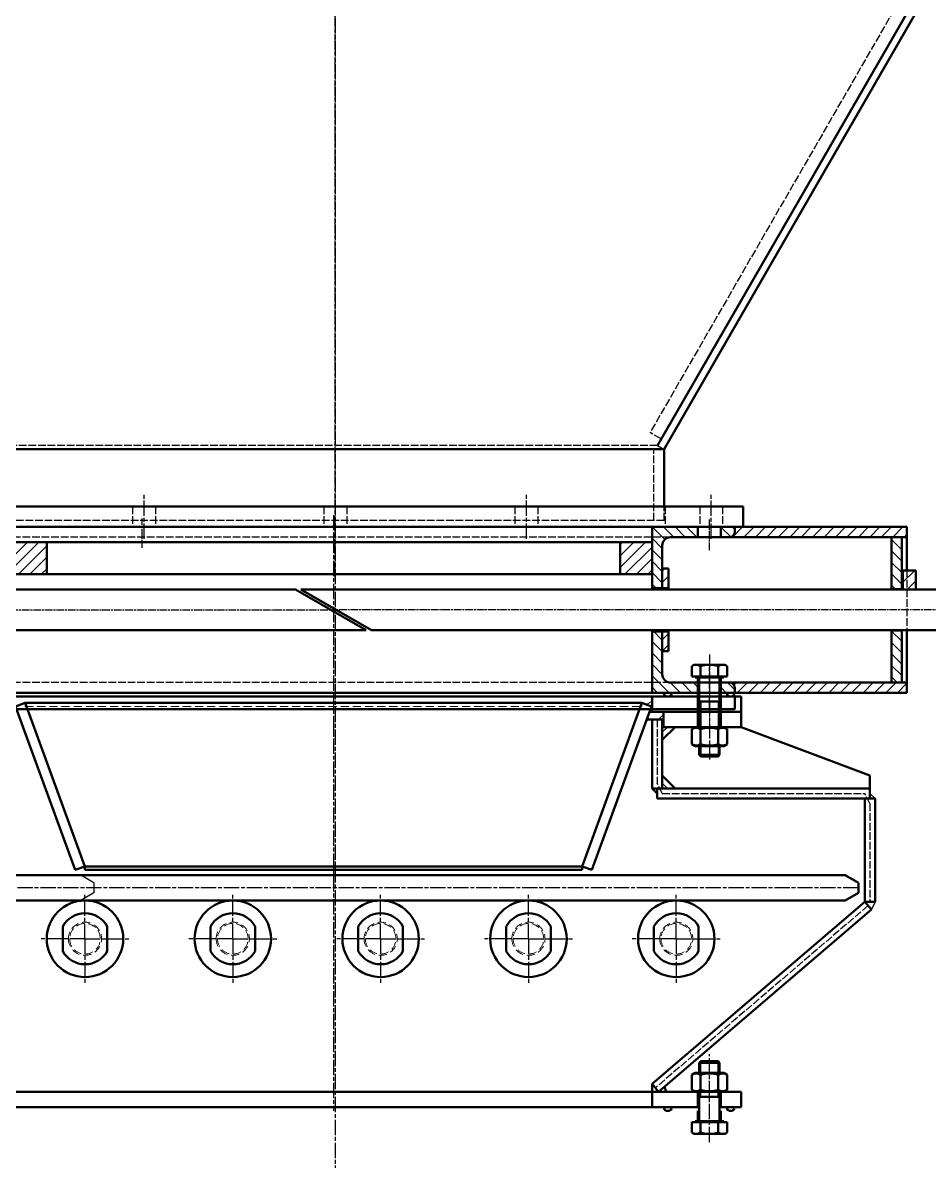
# Model space of a CAD drawing. Header units: millimetres. Extents: x -1263456 to 2767218, y -83310 to 50301.
# Drawn here: x 1102214 to 1102926, y -45677 to -44784 of the extents above; entities that cross this region are included whole.
import ezdxf

# ---------------------------------------------------------------- set-up
doc = ezdxf.new("R2010")
doc.units = ezdxf.units.MM
for name, pattern in [('AM_ISO02W050', [7.5, 6, -1.5]), ('AM_ISO08W050', [18, 12, -1.5, 3, -1.5]), ('AM_ISO08W050x2', [9, 6, -0.75, 1.5, -0.75]), ('CENTER', [7, 4, -1, 1, -1]), ('HIDDEN', [9.525, 6.35, -3.175])]:
    doc.linetypes.add(name, pattern=pattern)
doc.layers.get('0').update_dxf_attribs({"color": 255, "lineweight": 50})
for name, color, linetype, lineweight in [('AM_0', 7, 'Continuous', 50), ('AM_03', 6, 'HIDDEN', 5), ('AM_07', 4, 'CENTER', 18), ('AM_08', 1, 'Continuous', 5), ('AM_0N', 7, 'Continuous', 50), ('AM_3', 6, 'AM_ISO02W050', 25), ('AM_4', 3, 'Continuous', 25), ('AM_4N', 3, 'Continuous', 25), ('AM_7', 4, 'AM_ISO08W050', 25), ('AM_8', 1, 'Continuous', 25)]:
    doc.layers.add(name, color=color, linetype=linetype, lineweight=lineweight)
pattern_1 = [(135, (7037.027, -1607.877), (-4.490128, -4.490128), [])]
pattern_2 = [(135, (7037.027, -1588.421), (-4.490128, -4.490128), [])]

# ---------------------------------------------------------------- blocks, each defined once
blk = doc.blocks.new('A$C2674245e')
at = {"layer": 'AM_8'}
h = blk.add_hatch(dxfattribs=at)
h.set_pattern_fill('ANSI31', color=256, scale=2, angle=90)
h.set_pattern_definition(pattern_1)
h.paths.add_polyline_path([(271.41, 159.17), (271.41, 162.67), (136.41, 162.67), (136.41, 154.67), (275.91, 154.67, -0.414214)])
h = blk.add_hatch(dxfattribs=at)
h.set_pattern_fill('ANSI31', color=256, scale=2)
h.set_pattern_definition([(45, (7037.027, -1588.421), (-4.490128, 4.490128), [])])
edge = h.paths.add_edge_path()
edge.add_line((282.41, 162.67), (271.41, 162.67))
edge.add_line((271.41, 162.67), (271.41, 159.17))
edge.add_arc((275.91, 159.17), 4.5, 180, 270)
edge.add_line((275.91, 154.67), (282.41, 154.67))
edge.add_line((282.41, 154.67), (282.41, 162.67))
h.paths.add_polyline_path([(336.41, 162.67), (300.41, 162.67), (300.41, 154.67), (321.91, 154.67), (336.41, 154.67)])
edge = h.paths.add_edge_path()
edge.add_line((336.41, 154.67), (321.91, 154.67))
edge.add_arc((321.91, 148.17), 6.5, 0, 90, ccw=False)
edge.add_line((328.41, 148.17), (328.41, 114.67))
edge.add_line((328.41, 114.67), (336.41, 114.67))
edge.add_line((336.41, 114.67), (336.41, 154.67))
edge = h.paths.add_edge_path()
edge.add_line((336.41, 80.67), (328.41, 80.67))
edge.add_line((328.41, 80.67), (328.41, 65.17))
edge.add_line((328.41, 65.17), (328.41, 47.17))
edge.add_arc((321.91, 47.17), 6.5, -90, 0, ccw=False)
edge.add_line((321.91, 40.67), (336.41, 40.67))
edge.add_line((336.41, 40.67), (336.41, 80.67))
h.paths.add_polyline_path([(336.41, 40.67), (321.91, 40.67), (300.41, 40.67), (300.41, 32.67), (336.41, 32.67)])
edge = h.paths.add_edge_path()
edge.add_line((282.41, 40.67), (275.91, 40.67))
edge.add_arc((275.91, 36.17), 4.5, 90, 180)
edge.add_line((271.41, 36.17), (271.41, 32.67))
edge.add_line((271.41, 32.67), (282.41, 32.67))
edge.add_line((282.41, 32.67), (282.41, 40.67))
h = blk.add_hatch(dxfattribs=at)
h.set_pattern_fill('ANSI31', color=256, scale=2)
h.set_pattern_definition([(45, (7037.027, -1607.877), (-4.490128, 4.490128), [])])
h.paths.add_polyline_path([(148.41, 154.67), (140.41, 154.67), (140.41, 113.92), (148.41, 113.92)])
h.paths.add_polyline_path([(148.41, 81.42), (140.41, 81.42), (140.41, 40.67), (148.41, 40.67)])
h = blk.add_hatch(dxfattribs=at)
h.set_pattern_fill('ANSI31', color=256, scale=2, angle=90)
h.set_pattern_definition(pattern_2)
h.paths.add_polyline_path([(361.41, 150.67), (336.41, 150.67), (336.41, 125.67), (361.41, 125.67)])
h.paths.add_polyline_path([(836.41, 150.67), (811.41, 150.67), (811.41, 125.67), (836.41, 125.67)])
h = blk.add_hatch(dxfattribs=at)
h.set_pattern_fill('ANSI31', color=256, scale=2, angle=90)
h.set_pattern_definition(pattern_2)
h.paths.add_polyline_path([(139.5, 128.67), (136.41, 128.67), (129.5, 128.67), (129.5, 113.67), (139.5, 113.67)])
h.paths.add_polyline_path([(1043.33, 128.67), (1036.41, 128.67), (1033.33, 128.67), (1033.33, 113.67), (1043.33, 113.67)])
h = blk.add_hatch(dxfattribs=at)
h.set_pattern_fill('ANSI31', color=256, scale=2, angle=90)
h.set_pattern_definition(pattern_2)
h.paths.add_polyline_path([(328.41, 130.17), (323.41, 130.17), (323.41, 114.67), (328.41, 114.67)])
h.paths.add_polyline_path([(328.41, 80.67), (323.41, 80.67), (323.41, 65.17), (328.41, 65.17)])
h = blk.add_hatch(dxfattribs=at)
h.set_pattern_fill('ANSI31', color=256, scale=2, angle=90)
h.set_pattern_definition(pattern_1)
h.paths.add_polyline_path([(275.91, 40.67), (136.41, 40.67), (136.41, 32.67), (271.41, 32.67), (271.41, 36.17, -0.414214)])
at = {"layer": 'AM_0'}
for p, q in [((136.41, 154.67), (136.41, 162.67)), ((271.41, 162.67), (136.41, 162.67)), ((336.41, 162.67), (586.41, 162.67)), ((836.41, 162.67), (586.41, 162.67)), ((275.91, 154.67), (136.41, 154.67)), ((136.41, 154.67), (136.41, 128.67)), ((140.41, 113.67), (140.41, 154.67)), ((148.41, 113.67), (148.41, 154.67)), ((336.41, 150.67), (586.41, 150.67)), ((361.41, 125.67), (361.41, 150.67)), ((836.41, 150.67), (586.41, 150.67)), ((811.41, 125.67), (811.41, 150.67)), ((129.5, 128.67), (136.41, 128.67)), ((129.5, 128.67), (129.5, 113.67)), ((136.41, 128.67), (139.5, 128.67)), ((139.5, 128.67), (139.5, 113.67)), ((323.41, 130.17), (328.41, 130.17)), ((323.41, 113.67), (323.41, 130.17)), ((328.41, 113.67), (328.41, 130.17)), ((336.41, 125.67), (586.41, 125.67)), ((836.41, 125.67), (586.41, 125.67)), ((16.41, 113.67), (612.13, 113.67)), ((140.41, 113.92), (148.41, 113.92)), ((140.41, 113.67), (148.41, 113.67)), ((323.41, 114.67), (336.41, 114.67)), ((323.41, 113.67), (336.41, 113.67)), ((612.13, 113.67), (556.7, 81.67)), ((560.7, 81.67), (616.13, 113.67)), ((1156.41, 113.67), (616.13, 113.67)), ((16.41, 81.67), (556.7, 81.67)), ((136.41, 81.67), (136.41, 40.67)), ((140.41, 40.67), (140.41, 81.67)), ((140.41, 81.67), (148.41, 81.67)), ((140.41, 81.42), (148.41, 81.42)), ((148.41, 40.67), (148.41, 81.67)), ((323.41, 65.17), (323.41, 81.67)), ((323.41, 80.67), (336.41, 80.67)), ((328.41, 65.17), (328.41, 81.67)), ((1156.41, 81.67), (560.7, 81.67)), ((323.41, 65.17), (328.41, 65.17)), ((136.41, 32.67), (136.41, 40.67)), ((275.91, 40.67), (136.41, 40.67)), ((271.41, 32.67), (136.41, 32.67)), ((336.41, 32.67), (586.41, 32.67)), ((836.41, 32.67), (586.41, 32.67))]:
    blk.add_line(p, q, dxfattribs=at)
at = {"layer": 'AM_0N'}
for p, q in [((336.41, 162.67), (271.41, 162.67)), ((271.41, 162.67), (271.41, 159.17)), ((282.41, 154.67), (282.41, 162.67)), ((300.41, 154.67), (300.41, 162.67)), ((336.41, 113.67), (336.41, 162.67)), ((275.91, 154.67), (321.91, 154.67)), ((328.41, 148.17), (328.41, 113.67)), ((328.41, 47.17), (328.41, 81.67)), ((336.41, 81.67), (336.41, 32.67)), ((271.41, 32.67), (271.41, 36.17)), ((275.91, 40.67), (321.91, 40.67)), ((282.41, 40.67), (282.41, 32.67)), ((300.41, 40.67), (300.41, 32.67)), ((336.41, 32.67), (271.41, 32.67))]:
    blk.add_line(p, q, dxfattribs=at)
at = {"layer": 'AM_0N', "extrusion": (0, 0, -1)}
for centre, radius, start, end in [((-275.91, 159.17), 4.5, 270, 0), ((-321.91, 148.17), 6.5, 90, 180)]:
    blk.add_arc(centre, radius, start, end, dxfattribs=at)
at = {"layer": 'AM_0N'}
for centre, radius, start, end in [((321.91, 47.17), 6.5, 270, 0), ((275.91, 36.17), 4.5, 90, 180)]:
    blk.add_arc(centre, radius, start, end, dxfattribs=at)
at = {"layer": 'AM_3'}
for p, q in [((321.91, 154.67), (852.96, 154.67)), ((136.41, 128.67), (136.41, 81.67)), ((321.91, 40.67), (850.91, 40.67))]:
    blk.add_line(p, q, dxfattribs=at)
at = {"layer": 'AM_7'}
for p, q in [((586.41, 172.05), (586.41, 0)), ((291.41, 18.02), (291.41, 55.06))]:
    blk.add_line(p, q, dxfattribs=at)
at = {"layer": 'AM_7', "linetype": 'AM_ISO08W050x2'}
for p, q in [((291.41, 144.49), (291.41, 169.32)), ((736.41, 146.26), (736.41, 169.32)), ((0, 97.67), (586.41, 97.67)), ((1172.83, 97.67), (586.41, 97.67))]:
    blk.add_line(p, q, dxfattribs=at)
blk = doc.blocks.new('A$Cf68e3cce')
at = {"layer": 'AM_0', "color": 2}
for p, q in [((3067.71, 2287.89, 6487349.28), (2130.11, 663.93, 6487349.28)), ((3074.64, 2287.89, 6487349.28), (2135.31, 660.93, 6487349.28)), ((2135.31, 660.93, 6487349.28), (1619.31, 660.93, 6487349.28)), ((2135.31, 615.97, 6487349.28), (2135.31, 660.93, 6487349.28)), ((1557.31, 615.97, 6487349.28), (2197.31, 615.97, 6487349.28)), ((2197.31, 599.97, 6487349.28), (2197.31, 615.97, 6487349.28)), ((1557.31, 599.97, 6487349.28), (2197.31, 599.97, 6487349.28)), ((1560.93, 466.97, 6487349.28), (2190.93, 466.97, 6487349.28)), ((2190.93, 466.97, 6487349.28), (2190.93, 456.97, 6487349.28)), ((1560.93, 456.97, 6487349.28), (2190.93, 456.97, 6487349.28))]:
    blk.add_line(p, q, dxfattribs=at)
at = {"layer": 'AM_3', "color": 2}
for p, q in [((3234.56, 2596.89, 6487349.28), (2124.45, 674.12, 6487349.28)), ((2133.11, 669.12, 6487349.28), (2124.45, 674.12, 6487349.28)), ((2130.11, 663.93, 6487349.28), (1624.5, 663.93, 6487349.28)), ((2127.31, 604.97, 6487349.28), (2127.31, 660.97, 6487349.28)), ((2130.11, 663.93, 6487349.28), (2135.31, 660.93, 6487349.28)), ((2135.31, 660.93, 6487349.28), (2135.3, 660.97, 6487349.28)), ((2135.31, 660.93, 6487349.28), (2135.31, 660.97, 6487349.28)), ((1718.31, 615.97, 6487349.28), (1718.31, 599.97, 6487349.28)), ((1736.31, 615.97, 6487349.28), (1736.31, 599.97, 6487349.28)), ((1868.31, 615.97, 6487349.28), (1868.31, 599.97, 6487349.28)), ((1886.31, 615.97, 6487349.28), (1886.31, 599.97, 6487349.28)), ((2018.31, 615.97, 6487349.28), (2018.31, 599.97, 6487349.28)), ((2036.31, 615.97, 6487349.28), (2036.31, 599.97, 6487349.28)), ((2135.31, 604.97, 6487349.28), (2135.31, 615.97, 6487349.28)), ((2136.31, 615.97, 6487349.28), (2136.31, 599.97, 6487349.28)), ((2163.31, 615.97, 6487349.28), (2163.31, 599.97, 6487349.28)), ((2181.31, 615.97, 6487349.28), (2181.31, 599.97, 6487349.28)), ((2135.31, 604.97, 6487349.28), (1619.31, 604.97, 6487349.28))]:
    blk.add_line(p, q, dxfattribs=at)
at = {"layer": 'AM_7', "color": 2}
for p, q in [((1877.31, 560.48, 6487349.28), (1877.31, 2959.77, 6487349.28)), ((1727.31, 590.64, 6487349.28), (1727.31, 625.44, 6487349.28)), ((2027.31, 590.64, 6487349.28), (2027.31, 625.44, 6487349.28)), ((2172.31, 590.64, 6487349.28), (2172.31, 625.44, 6487349.28))]:
    blk.add_line(p, q, dxfattribs=at)
at = {"color": 2, "xscale": -1}
blk.add_blockref('A$C2674245e', (2462.35, 437.3, 6487349.28), dxfattribs=at)
blk = doc.blocks.new('A$C6EFF79BD')
at = {"layer": 'AM_0'}
for p, q in [((-17.5, -9.68), (-17.5, 9.68)), ((17.5, -9.68), (17.5, 9.68)), ((98.5, -9.68), (98.5, 9.68)), ((133.5, -9.68), (133.5, 9.68)), ((214.5, -9.68), (214.5, 9.68)), ((249.5, -9.68), (249.5, 9.68)), ((330.5, -9.68), (330.5, 9.68)), ((365.5, -9.68), (365.5, 9.68)), ((446.5, -9.68), (446.5, 9.68)), ((481.5, -9.68), (481.5, 9.68))]:
    blk.add_line(p, q, dxfattribs=at)
for centre in [(0, 0), (116, 0), (232, 0), (348, 0), (464, 0)]:
    blk.add_circle(centre, 30, dxfattribs=at)
for centre, start, end in [((0, 0), 28.95502, 151.04498), ((116, 0), 28.95502, 151.04498), ((232, 0), 28.95502, 151.04498), ((348, 0), 28.95502, 151.04498), ((464, 0), 28.95502, 151.04498), ((0, 0), 208.95502, 331.04498), ((116, 0), 208.95502, 331.04498), ((232, 0), 208.95502, 331.04498), ((348, 0), 208.95502, 331.04498), ((464, 0), 208.95502, 331.04498)]:
    blk.add_arc(centre, 20, start, end, dxfattribs=at)
at = {"layer": 'AM_03'}
for centre, radius in [((0, 0), 13), ((0, 0), 12), ((116, 0), 13), ((116, 0), 12), ((232, 0), 13), ((232, 0), 12), ((348, 0), 13), ((348, 0), 12), ((464, 0), 13), ((464, 0), 12)]:
    blk.add_circle(centre, radius, dxfattribs=at)
at = {"layer": 'AM_7'}
for p, q in [((0, 0), (0, 36)), ((116, 0), (116, 36)), ((232, 0), (232, 36)), ((348, 0), (348, 36)), ((464, 0), (464, 36)), ((0, 0), (-36, 0)), ((0, 0), (36, 0)), ((0, 0), (0, -36)), ((116, 0), (80, 0)), ((116, 0), (152, 0)), ((116, 0), (116, -36)), ((232, 0), (196, 0)), ((232, 0), (268, 0)), ((232, 0), (232, -36)), ((348, 0), (312, 0)), ((348, 0), (384, 0)), ((348, 0), (348, -36)), ((464, 0), (428, 0)), ((464, 0), (500, 0)), ((464, 0), (464, -36))]:
    blk.add_line(p, q, dxfattribs=at)
blk = doc.blocks.new('532SG2 SIDE VBIEW1')
at = {"layer": 'AM_0'}
for p, q in [((219431.36, 28669.01), (219433.22, 28670.08)), ((219431.36, 28669.01), (219431.36, 28660.88)), ((219433.22, 28670.08), (219457.22, 28670.08)), ((219438.29, 28669.01), (219438.29, 28660.88)), ((219452.15, 28669.01), (219452.15, 28660.88)), ((219459.08, 28669.01), (219457.22, 28670.08)), ((219459.08, 28669.01), (219459.08, 28660.88)), ((219433.98, 28660.88), (219431.36, 28660.88)), ((219456.47, 28660.88), (219433.98, 28660.88)), ((219433.98, 28660.88), (219433.98, 28660.08)), ((219433.98, 28660.08), (219437.22, 28660.08)), ((219436.22, 28648.08), (219436.22, 28660.08)), ((219437.22, 28660.08), (219453.22, 28660.08)), ((219437.22, 28660.08), (219437.22, 28642.31)), ((219453.22, 28660.08), (219456.47, 28660.08)), ((219453.22, 28660.08), (219453.22, 28642.31)), ((219454.22, 28648.08), (219454.22, 28660.08)), ((219456.47, 28660.88), (219456.47, 28660.08)), ((219459.08, 28660.88), (219456.47, 28660.88)), ((219436.22, 28649.08), (219436.22, 28621.08)), ((219454.22, 28649.08), (219454.22, 28621.08)), ((219420.22, 28645.08), (219420.22, 28633.08)), ((220060.22, 28645.08), (219420.22, 28645.08)), ((219436.22, 28645.08), (219436.22, 28633.08)), ((219437.22, 28641.08), (219437.22, 28642.31)), ((219437.22, 28641.08), (219437.22, 28621.08)), ((219453.22, 28641.08), (219437.22, 28641.08)), ((219453.22, 28641.08), (219453.22, 28642.31)), ((219453.22, 28641.08), (219453.22, 28621.08)), ((219454.22, 28645.08), (219454.22, 28633.08)), ((219490.22, 28645.08), (219490.22, 28633.08)), ((219490.76, 28637.4), (219498.27, 28640.14)), ((219982.17, 28640.14), (219498.27, 28640.14)), ((219498.27, 28640.14), (219544.98, 28511.82)), ((219982.17, 28640.14), (219935.46, 28511.82)), ((219989.68, 28637.4), (219982.17, 28640.14)), ((219420.22, 28633.08), (219436.22, 28633.08)), ((219420.22, 28633.08), (219420.22, 28621.08)), ((219420.22, 28633.08), (219490.22, 28633.08)), ((219454.22, 28633.08), (219481.22, 28633.08)), ((219481.22, 28633.08), (219481.22, 28621.08)), ((219492.33, 28633.08), (219490.22, 28633.08)), ((219490.76, 28637.4), (219537.46, 28509.08)), ((219989.68, 28637.4), (219942.98, 28509.08)), ((219481.22, 28627.08), (219494.51, 28627.08)), ((219482.22, 28627.08), (219482.22, 28573.08)), ((219490.22, 28627.08), (219490.22, 28573.08)), ((219319.22, 28583.08), (219420.22, 28621.08)), ((219420.22, 28621.08), (219482.22, 28621.08)), ((219431.36, 28619.58), (219433.97, 28621.08)), ((219431.36, 28607.79), (219431.36, 28619.58)), ((219433.97, 28621.08), (219456.47, 28621.08)), ((219438.29, 28607.79), (219438.29, 28619.58)), ((219452.15, 28607.79), (219452.15, 28619.58)), ((219459.08, 28619.58), (219456.47, 28621.08)), ((219459.08, 28607.79), (219459.08, 28619.58)), ((219472.22, 28621.08), (219482.22, 28611.08)), ((219431.36, 28607.79), (219433.97, 28606.28)), ((219433.97, 28606.28), (219456.47, 28606.28)), ((219437.22, 28606.28), (219437.22, 28599.31)), ((219453.22, 28606.28), (219453.22, 28599.31)), ((219459.08, 28607.79), (219456.47, 28606.28)), ((219453.22, 28599.31), (219437.22, 28599.31)), ((219437.22, 28599.31), (219438.45, 28598.08)), ((219451.99, 28598.08), (219438.45, 28598.08)), ((219451.99, 28598.08), (219453.22, 28599.31)), ((219319.22, 28573.08), (219319.22, 28583.08)), ((219482.22, 28583.08), (219472.22, 28573.08)), ((219486.22, 28573.08), (219319.22, 28573.08)), ((219319.22, 28573.08), (219319.22, 28565.08)), ((219486.22, 28573.08), (219490.22, 28573.08)), ((219486.22, 28573.08), (219486.22, 28565.08)), ((219486.22, 28569.08), (219490.22, 28573.08)), ((219486.22, 28565.08), (219315.22, 28565.08)), ((219315.22, 28565.08), (219315.22, 28484.08)), ((219323.22, 28565.08), (219323.22, 28484.08)), ((219328.22, 28499.08), (219338.61, 28505.08)), ((219338.61, 28505.08), (220170.72, 28505.08)), ((219537.46, 28509.08), (219544.98, 28511.82)), ((219544.98, 28511.82), (219935.46, 28511.82)), ((219544.98, 28511.82), (219544.98, 28509.08)), ((219544.98, 28509.08), (219935.46, 28509.08)), ((219935.46, 28511.82), (219935.46, 28509.08)), ((219942.98, 28509.08), (219935.46, 28511.82)), ((219328.22, 28499.08), (219328.22, 28491.08)), ((219328.22, 28491.08), (219338.61, 28485.08)), ((219315.22, 28484.08), (219323.22, 28484.08)), ((219323.22, 28484.08), (219318.02, 28478.01)), ((219323.22, 28484.08), (219490.22, 28341.21)), ((219338.61, 28485.08), (220170.72, 28485.08)), ((219318.02, 28478.01), (219485.08, 28335.08)), ((219438.45, 28359.08), (219437.22, 28357.86)), ((219437.22, 28357.86), (219453.22, 28357.86)), ((219437.22, 28349.88), (219437.22, 28357.86)), ((219438.45, 28359.08), (219451.99, 28359.08)), ((219453.22, 28357.86), (219451.99, 28359.08)), ((219453.22, 28349.88), (219453.22, 28357.86)), ((219431.36, 28348.38), (219433.97, 28349.88)), ((219431.36, 28348.38), (219431.36, 28336.59)), ((219456.47, 28349.88), (219433.97, 28349.88)), ((219438.29, 28348.38), (219438.29, 28336.59)), ((219452.15, 28348.38), (219452.15, 28336.59)), ((219459.08, 28348.38), (219456.47, 28349.88)), ((219459.08, 28348.38), (219459.08, 28336.59)), ((219431.36, 28336.59), (219433.97, 28335.08)), ((219459.08, 28336.59), (219456.47, 28335.08)), ((219480.37, 28339.11), (219479.16, 28335.08)), ((219485.08, 28335.08), (219490.22, 28341.21)), ((219490.22, 28335.08), (219490.22, 28341.21)), ((219420.22, 28335.08), (220060.22, 28335.08)), ((219420.22, 28335.08), (219420.22, 28323.08)), ((219456.47, 28335.08), (219433.97, 28335.08)), ((219436.22, 28323.08), (219436.22, 28335.08)), ((219437.22, 28331.08), (219437.22, 28335.08)), ((219437.22, 28331.08), (219437.22, 28329.86)), ((219437.22, 28331.08), (219453.22, 28331.08)), ((219437.22, 28312.08), (219437.22, 28329.86)), ((219453.22, 28331.08), (219453.22, 28335.08)), ((219453.22, 28331.08), (219453.22, 28329.86)), ((219453.22, 28312.08), (219453.22, 28329.86)), ((219454.22, 28323.08), (219454.22, 28335.08)), ((219490.22, 28335.08), (219490.22, 28323.08)), ((219437.22, 28323.08), (219420.22, 28323.08)), ((219436.22, 28312.08), (219436.22, 28320.08)), ((220027.22, 28323.08), (219453.22, 28323.08)), ((219454.22, 28312.08), (219454.22, 28320.08)), ((219431.36, 28311.28), (219433.98, 28311.28)), ((219431.36, 28303.16), (219431.36, 28311.28)), ((219433.98, 28311.28), (219433.98, 28312.08)), ((219437.22, 28312.08), (219433.98, 28312.08)), ((219433.98, 28311.28), (219456.47, 28311.28)), ((219453.22, 28312.08), (219437.22, 28312.08)), ((219438.29, 28303.16), (219438.29, 28311.28)), ((219452.15, 28303.16), (219452.15, 28311.28)), ((219456.47, 28312.08), (219453.22, 28312.08)), ((219456.47, 28311.28), (219456.47, 28312.08)), ((219456.47, 28311.28), (219459.08, 28311.28)), ((219459.08, 28303.16), (219459.08, 28311.28)), ((219431.36, 28303.16), (219433.22, 28302.08)), ((219457.22, 28302.08), (219433.22, 28302.08)), ((219459.08, 28303.16), (219457.22, 28302.08))]:
    blk.add_line(p, q, dxfattribs=at)
for centre, radius, start, end in [((219434.82, 28663.96), 6.12, 55.55313, 115.55313), ((219445.22, 28647.18), 22.91, 72.38753, 107.61247), ((219455.62, 28663.96), 6.12, 64.44687, 124.44687), ((219434.83, 28614.52), 6.13, 55.56153, 115.56153), ((219445.22, 28597.75), 22.9, 72.38303, 107.61697), ((219455.62, 28614.52), 6.13, 64.43847, 124.43847), ((219434.83, 28612.85), 6.13, 244.43847, 304.43847), ((219445.22, 28629.62), 22.9, 252.38303, 287.61697), ((219455.62, 28612.85), 6.13, 235.56153, 295.56153), ((219434.83, 28343.32), 6.13, 55.56153, 115.56153), ((219445.22, 28326.55), 22.9, 72.38303, 107.61697), ((219455.62, 28343.32), 6.13, 64.43847, 124.43847), ((219434.83, 28341.65), 6.13, 244.43847, 304.43847), ((219445.22, 28358.42), 22.9, 252.38303, 287.61697), ((219455.62, 28341.65), 6.13, 235.56153, 295.56153), ((219434.82, 28308.21), 6.12, 244.44687, 304.44687), ((219445.22, 28324.99), 22.91, 252.38753, 287.61247), ((219455.62, 28308.21), 6.12, 235.55313, 295.55313)]:
    blk.add_arc(centre, radius, start, end, dxfattribs=at)
for centre in [(219428.63, 28646.58), (219477.85, 28646.58), (219428.63, 28321.58), (219477.85, 28321.58)]:
    blk.add_ellipse(centre, major_axis=(-2.77, 0), ratio=0.540609, dxfattribs=at)
at = {"layer": 'AM_03'}
for p, q in [((219498.27, 28640.14), (219498.27, 28637.4)), ((219982.17, 28640.14), (219982.17, 28637.4)), ((219982.17, 28637.4), (219498.27, 28637.4))]:
    blk.add_line(p, q, dxfattribs=at)
at = {"layer": 'AM_07'}
blk.add_line((219445.22, 28661.05), (219445.22, 28620.26), dxfattribs=at)
at = {"layer": 'AM_08'}
blk.add_line((219494.51, 28638.77), (219490.22, 28641.44), dxfattribs=at)
at = {"layer": 'AM_3'}
for p, q in [((219486.22, 28627.08), (219486.22, 28577.08)), ((219482.22, 28569.08), (219486.22, 28577.08)), ((219319.22, 28561.08), (219323.22, 28569.08)), ((219482.22, 28569.08), (219323.22, 28569.08)), ((219319.22, 28561.08), (219319.22, 28484.08)), ((219320.62, 28481.05), (219487.62, 28338.17))]:
    blk.add_line(p, q, dxfattribs=at)
at = {"layer": 'AM_4'}
for p, q in [((219928.22, 28499.08), (219938.61, 28505.08)), ((219928.22, 28499.08), (219928.22, 28491.08)), ((219928.22, 28491.08), (219938.61, 28485.08))]:
    blk.add_line(p, q, dxfattribs=at)
at = {"layer": 'AM_4N'}
for p, q in [((219438.45, 28641.08), (219437.22, 28642.31)), ((219438.45, 28641.08), (219438.45, 28621.08)), ((219451.99, 28641.08), (219453.22, 28642.31)), ((219451.99, 28641.08), (219451.99, 28621.08)), ((219438.45, 28606.28), (219438.45, 28598.08)), ((219451.99, 28606.28), (219451.99, 28598.08)), ((219438.45, 28349.88), (219438.45, 28359.08)), ((219451.99, 28349.88), (219451.99, 28359.08)), ((219438.45, 28331.08), (219437.22, 28329.86)), ((219438.45, 28331.08), (219438.45, 28335.08)), ((219451.99, 28331.08), (219451.99, 28335.08)), ((219451.99, 28331.08), (219453.22, 28329.86))]:
    blk.add_line(p, q, dxfattribs=at)
at = {"layer": 'AM_7'}
for p, q in [((219445.22, 28678.15), (219445.22, 28595.81)), ((219740.22, 28648.08, 0), (219740.22, 28320.08)), ((219328.22, 28495.08), (220836.2, 28495.08)), ((219445.22, 28295.53), (219445.22, 28364.55))]:
    blk.add_line(p, q, dxfattribs=at)
at = {"layer": 'AM_8'}
for p, q in [((219481.22, 28631.08), (219485.22, 28627.08)), ((219478.22, 28621.08), (219482.22, 28617.08)), ((219478.22, 28573.08), (219482.22, 28577.08)), ((219315.22, 28565.08), (219319.22, 28569.08)), ((219315.22, 28565.08), (219319.22, 28569.08)), ((219315.22, 28484.08), (219318.02, 28478.01))]:
    blk.add_line(p, q, dxfattribs=at)
at = {"layer": 'AM_0'}
blk.add_blockref('A$C6EFF79BD', (219471.22, 28455.08), dxfattribs=at)
blk = doc.blocks.new('A$Ced3e932d')
at = {"layer": 'AM_7'}
blk.add_line((418.37, 11308.91, 0.81), (418.37, 107.91, 0.81), dxfattribs=at)
at = {"xscale": -1}
blk.add_blockref('532SG2 SIDE VBIEW1', (220157.22, -27570.2, 0.81), dxfattribs=at)
at = {"layer": 'AM_0'}
blk.add_blockref('A$Cf68e3cce', (-1458.94, 607.91, -6487348.47), dxfattribs=at)

msp = doc.modelspace()

# ---------------------------------------------------------------- block references
at = {"layer": 'AM_0'}
msp.add_blockref('A$Ced3e932d', (1102041.16, -46387.63, -1.06), dxfattribs=at)

doc.saveas('drawing.dxf')
